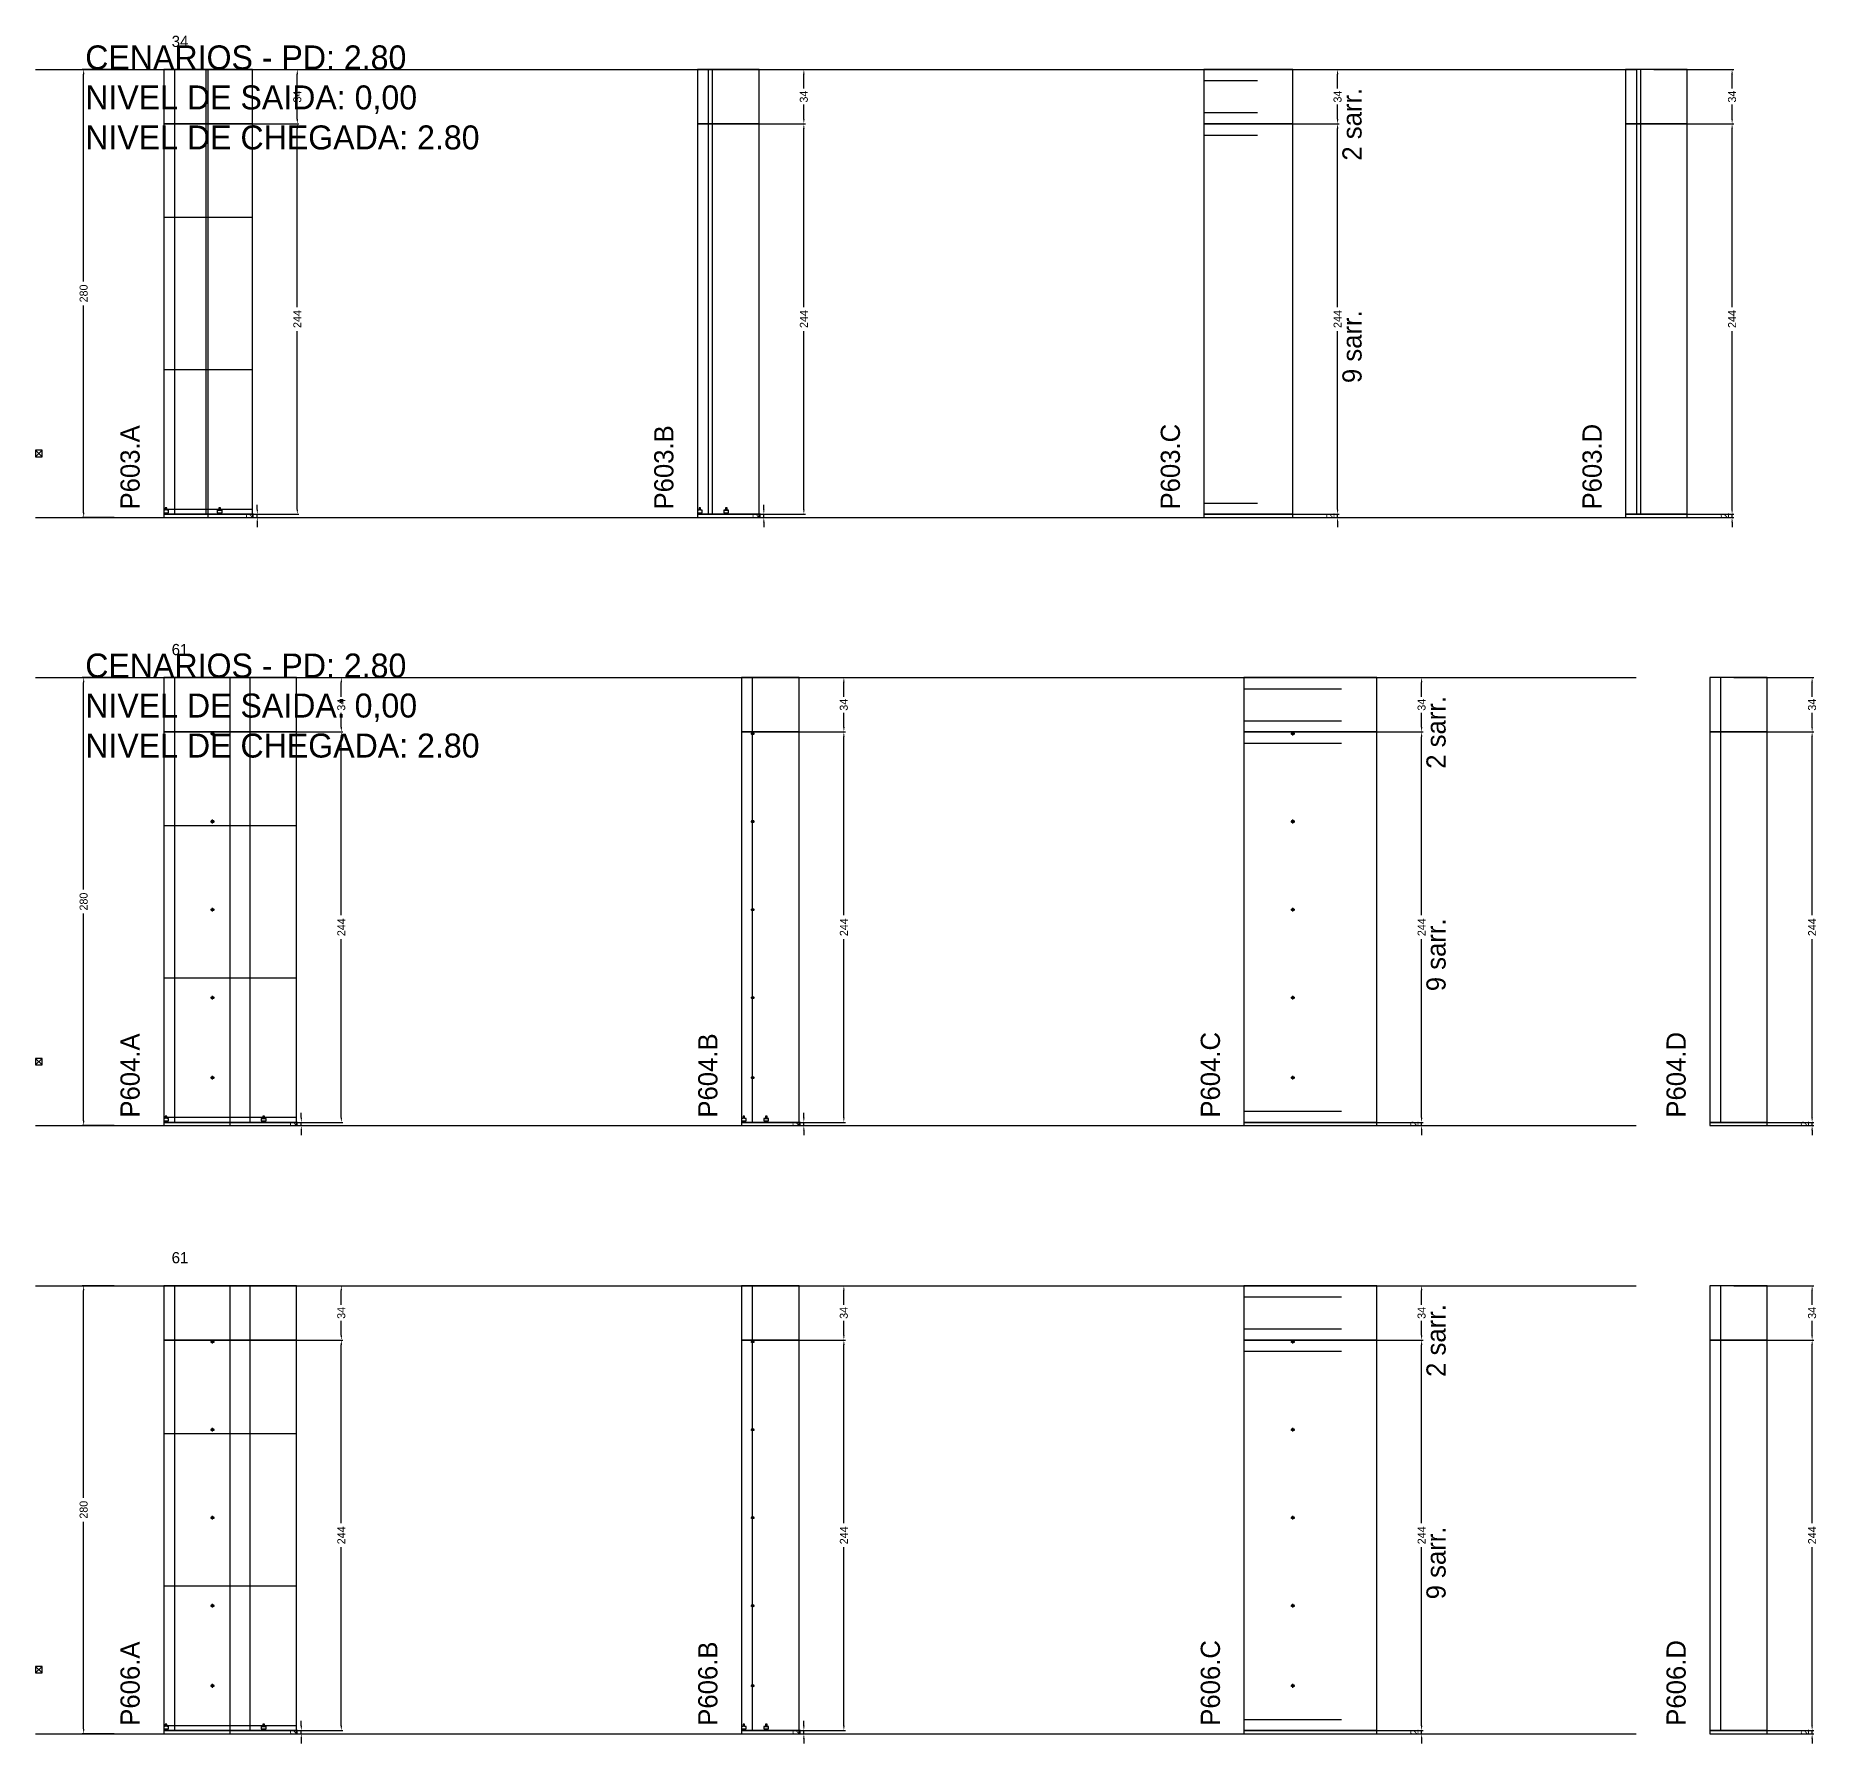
# Model space of a CAD drawing. Header units: centimetres. Extents: x -10500 to 4147, y -7606 to 295.
# Drawn here: x -7000 to -5887, y -7606 to -6539 of the extents above; entities that cross this region are included whole.
import ezdxf

# ---------------------------------------------------------------- set-up
doc = ezdxf.new("R2010")
doc.units = ezdxf.units.CM
doc.linetypes.add('DASHED', pattern=[2, -2])
for name, color, linetype in [('COTA', 241, 'Continuous'), ('COTAS FURACAO', 16, 'Continuous'), ('Madeira', 30, 'Continuous'), ('NOMENCLATURA', 7, 'Continuous'), ('Nível', 160, 'Continuous'), ('Painéis', 200, 'Continuous'), ('Perfil Metálico', 150, 'Continuous'), ('SARR_2.2x7', 40, 'Continuous'), ('SARRAFO DE PRESSAO', 200, 'Continuous'), ('texto', 7, 'Continuous')]:
    doc.layers.add(name, color=color, linetype=linetype)
doc.dimstyles.new('PAINEL-NOVA', dxfattribs={"dimtxt": 5, "dimasz": 3, "dimexe": 1, "dimexo": 1, "dimgap": 1, "dimtad": 1, "dimcen": 2.5, "dimazin": 3, "dimtfac": 1, "dimtmove": 0, "dimatfit": 3})

# ---------------------------------------------------------------- blocks, each defined once
blk = doc.blocks.new('_CLOSEDFILLED')
at = {"color": 0, "linetype": 'BYBLOCK'}
blk.add_solid([(-1, 0.16), (0, 0), (-1, -0.16)], dxfattribs=at)
blk = doc.blocks.new('*D443')
for p, q in [((-6951, -6560), (-6971, -6560)), ((-6970, -6692.5), (-6970, -6563)), ((-6970, -6837), (-6970, -6707.5)), ((-6951, -6840), (-6971, -6840))]:
    blk.add_line(p, q)
at = {"layer": 'Defpoints'}
for p in [(-6950, -6560), (-6970, -6840), (-6950, -6840)]:
    blk.add_point(p, dxfattribs=at)
at = {"layer": 'COTA', "xscale": 3, "yscale": 3}
for p, rotation in [((-6970, -6560), 90), ((-6970, -6840), 270)]:
    blk.add_blockref('_CLOSEDFILLED', p, dxfattribs=dict(at, rotation=rotation))
at = {"layer": 'COTA', "insert": (-6970, -6700), "char_height": 5, "attachment_point": 5, "rotation": 90}
blk.add_mtext('280', dxfattribs=at)
blk = doc.blocks.new('MULDURA')
at = {"layer": 'Paineis'}
for p, q in [((0, 0), (4, 4)), ((4, 0), (0, 4))]:
    blk.add_line(p, q, dxfattribs=at)
blk.add_lwpolyline([(0, 0), (4, 0), (4, 4), (0, 4)], close=True, dxfattribs=at)
blk = doc.blocks.new('*D445')
for p, q in [((-6885.5, -6594), (-6835.5, -6594)), ((-6836.5, -6708.5), (-6836.5, -6597)), ((-6836.5, -6835), (-6836.5, -6723.5)), ((-6885.5, -6838), (-6835.5, -6838))]:
    blk.add_line(p, q)
at = {"layer": 'Defpoints'}
for p in [(-6886.5, -6594), (-6886.5, -6838), (-6836.5, -6838)]:
    blk.add_point(p, dxfattribs=at)
at = {"layer": 'COTA', "xscale": 3, "yscale": 3}
for p, rotation in [((-6836.5, -6594), 90), ((-6836.5, -6838), 270)]:
    blk.add_blockref('_CLOSEDFILLED', p, dxfattribs=dict(at, rotation=rotation))
at = {"layer": 'COTA', "insert": (-6836.5, -6716), "char_height": 5, "attachment_point": 5, "rotation": 90}
blk.add_mtext('244', dxfattribs=at)
blk = doc.blocks.new('*D446')
for p, q in [((-6885.5, -6560), (-6835.5, -6560)), ((-6836.5, -6572), (-6836.5, -6563)), ((-6836.5, -6591), (-6836.5, -6582)), ((-6885.5, -6594), (-6835.5, -6594))]:
    blk.add_line(p, q)
at = {"layer": 'Defpoints'}
for p in [(-6886.5, -6560), (-6886.5, -6594), (-6836.5, -6594)]:
    blk.add_point(p, dxfattribs=at)
at = {"layer": 'COTA', "xscale": 3, "yscale": 3}
for p, rotation in [((-6836.5, -6560), 90), ((-6836.5, -6594), 270)]:
    blk.add_blockref('_CLOSEDFILLED', p, dxfattribs=dict(at, rotation=rotation))
at = {"layer": 'COTA', "insert": (-6836.5, -6577), "char_height": 5, "attachment_point": 5, "rotation": 90}
blk.add_mtext('34', dxfattribs=at)
blk = doc.blocks.new('SLIPTEE')
at = {"layer": 'Paineis'}
blk.add_lwpolyline([(0, 0), (3, 0), (3, 1.5), (2, 1.5), (2, 3), (1, 3), (1, 1.5), (0, 1.5)], close=True, dxfattribs=at)
blk = doc.blocks.new('SLIPTDD')
at = {"layer": 'Paineis'}
blk.add_line((0, 1.5), (3, 1.5), dxfattribs=at)
blk.add_lwpolyline([(0, 0), (3, 0), (3, 1.5), (2, 1.5), (2, 3), (1, 3), (1, 1.5), (0, 1.5)], close=True, dxfattribs=at)
blk = doc.blocks.new('*D448')
for p, q in [((-6569, -6594), (-6519, -6594)), ((-6520, -6708.5), (-6520, -6597)), ((-6520, -6835), (-6520, -6723.5)), ((-6569, -6838), (-6519, -6838))]:
    blk.add_line(p, q)
at = {"layer": 'Defpoints'}
for p in [(-6570, -6594), (-6570, -6838), (-6520, -6838)]:
    blk.add_point(p, dxfattribs=at)
at = {"layer": 'COTA', "xscale": 3, "yscale": 3}
for p, rotation in [((-6520, -6594), 90), ((-6520, -6838), 270)]:
    blk.add_blockref('_CLOSEDFILLED', p, dxfattribs=dict(at, rotation=rotation))
at = {"layer": 'COTA', "insert": (-6520, -6716), "char_height": 5, "attachment_point": 5, "rotation": 90}
blk.add_mtext('244', dxfattribs=at)
blk = doc.blocks.new('*D449')
for p, q in [((-6569, -6560), (-6519, -6560)), ((-6520, -6572), (-6520, -6563)), ((-6520, -6591), (-6520, -6582)), ((-6569, -6594), (-6519, -6594))]:
    blk.add_line(p, q)
at = {"layer": 'Defpoints'}
for p in [(-6570, -6560), (-6570, -6594), (-6520, -6594)]:
    blk.add_point(p, dxfattribs=at)
at = {"layer": 'COTA', "xscale": 3, "yscale": 3}
for p, rotation in [((-6520, -6560), 90), ((-6520, -6594), 270)]:
    blk.add_blockref('_CLOSEDFILLED', p, dxfattribs=dict(at, rotation=rotation))
at = {"layer": 'COTA', "insert": (-6520, -6577), "char_height": 5, "attachment_point": 5, "rotation": 90}
blk.add_mtext('34', dxfattribs=at)
blk = doc.blocks.new('*D451')
for p, q in [((-6235.5, -6594), (-6185.5, -6594)), ((-6186.5, -6708.5), (-6186.5, -6597)), ((-6186.5, -6835), (-6186.5, -6723.5)), ((-6235.5, -6838), (-6185.5, -6838))]:
    blk.add_line(p, q)
at = {"layer": 'Defpoints'}
for p in [(-6236.5, -6594), (-6236.5, -6838), (-6186.5, -6838)]:
    blk.add_point(p, dxfattribs=at)
at = {"layer": 'COTA', "xscale": 3, "yscale": 3}
for p, rotation in [((-6186.5, -6594), 90), ((-6186.5, -6838), 270)]:
    blk.add_blockref('_CLOSEDFILLED', p, dxfattribs=dict(at, rotation=rotation))
at = {"layer": 'COTA', "insert": (-6186.5, -6716), "char_height": 5, "attachment_point": 5, "rotation": 90}
blk.add_mtext('244', dxfattribs=at)
blk = doc.blocks.new('*D452')
for p, q in [((-6235.5, -6560), (-6185.5, -6560)), ((-6186.5, -6572), (-6186.5, -6563)), ((-6186.5, -6591), (-6186.5, -6582)), ((-6235.5, -6594), (-6185.5, -6594))]:
    blk.add_line(p, q)
at = {"layer": 'Defpoints'}
for p in [(-6236.5, -6560), (-6236.5, -6594), (-6186.5, -6594)]:
    blk.add_point(p, dxfattribs=at)
at = {"layer": 'COTA', "xscale": 3, "yscale": 3}
for p, rotation in [((-6186.5, -6560), 90), ((-6186.5, -6594), 270)]:
    blk.add_blockref('_CLOSEDFILLED', p, dxfattribs=dict(at, rotation=rotation))
at = {"layer": 'COTA', "insert": (-6186.5, -6577), "char_height": 5, "attachment_point": 5, "rotation": 90}
blk.add_mtext('34', dxfattribs=at)
blk = doc.blocks.new('*D454')
for p, q in [((-5989, -6594), (-5939, -6594)), ((-5940, -6708.5), (-5940, -6597)), ((-5940, -6835), (-5940, -6723.5)), ((-5989, -6838), (-5939, -6838))]:
    blk.add_line(p, q)
at = {"layer": 'Defpoints'}
for p in [(-5990, -6594), (-5990, -6838), (-5940, -6838)]:
    blk.add_point(p, dxfattribs=at)
at = {"layer": 'COTA', "xscale": 3, "yscale": 3}
for p, rotation in [((-5940, -6594), 90), ((-5940, -6838), 270)]:
    blk.add_blockref('_CLOSEDFILLED', p, dxfattribs=dict(at, rotation=rotation))
at = {"layer": 'COTA', "insert": (-5940, -6716), "char_height": 5, "attachment_point": 5, "rotation": 90}
blk.add_mtext('244', dxfattribs=at)
blk = doc.blocks.new('*D455')
for p, q in [((-5989, -6560), (-5939, -6560)), ((-5940, -6572), (-5940, -6563)), ((-5940, -6591), (-5940, -6582)), ((-5989, -6594), (-5939, -6594))]:
    blk.add_line(p, q)
at = {"layer": 'Defpoints'}
for p in [(-5990, -6560), (-5990, -6594), (-5940, -6594)]:
    blk.add_point(p, dxfattribs=at)
at = {"layer": 'COTA', "xscale": 3, "yscale": 3}
for p, rotation in [((-5940, -6560), 90), ((-5940, -6594), 270)]:
    blk.add_blockref('_CLOSEDFILLED', p, dxfattribs=dict(at, rotation=rotation))
at = {"layer": 'COTA', "insert": (-5940, -6577), "char_height": 5, "attachment_point": 5, "rotation": 90}
blk.add_mtext('34', dxfattribs=at)
blk = doc.blocks.new('*D469')
for p, q in [((-6951, -6940), (-6971, -6940)), ((-6970, -7072.5), (-6970, -6943)), ((-6970, -7217), (-6970, -7087.5)), ((-6951, -7220), (-6971, -7220))]:
    blk.add_line(p, q)
at = {"layer": 'Defpoints'}
for p in [(-6950, -6940), (-6970, -7220), (-6950, -7220)]:
    blk.add_point(p, dxfattribs=at)
at = {"layer": 'COTA', "xscale": 3, "yscale": 3}
for p, rotation in [((-6970, -6940), 90), ((-6970, -7220), 270)]:
    blk.add_blockref('_CLOSEDFILLED', p, dxfattribs=dict(at, rotation=rotation))
at = {"layer": 'COTA', "insert": (-6970, -7080), "char_height": 5, "attachment_point": 5, "rotation": 90}
blk.add_mtext('280', dxfattribs=at)
blk = doc.blocks.new('*D471')
for p, q in [((-6858, -6974), (-6808, -6974)), ((-6809, -7088.5), (-6809, -6977)), ((-6809, -7215), (-6809, -7103.5)), ((-6858, -7218), (-6808, -7218))]:
    blk.add_line(p, q)
at = {"layer": 'Defpoints'}
for p in [(-6859, -6974), (-6859, -7218), (-6809, -7218)]:
    blk.add_point(p, dxfattribs=at)
at = {"layer": 'COTA', "xscale": 3, "yscale": 3}
for p, rotation in [((-6809, -6974), 90), ((-6809, -7218), 270)]:
    blk.add_blockref('_CLOSEDFILLED', p, dxfattribs=dict(at, rotation=rotation))
at = {"layer": 'COTA', "insert": (-6809, -7096), "char_height": 5, "attachment_point": 5, "rotation": 90}
blk.add_mtext('244', dxfattribs=at)
blk = doc.blocks.new('*D472')
for p, q in [((-6858, -6940), (-6808, -6940)), ((-6809, -6952), (-6809, -6943)), ((-6809, -6971), (-6809, -6962)), ((-6858, -6974), (-6808, -6974))]:
    blk.add_line(p, q)
at = {"layer": 'Defpoints'}
for p in [(-6859, -6940), (-6859, -6974), (-6809, -6974)]:
    blk.add_point(p, dxfattribs=at)
at = {"layer": 'COTA', "xscale": 3, "yscale": 3}
for p, rotation in [((-6809, -6940), 90), ((-6809, -6974), 270)]:
    blk.add_blockref('_CLOSEDFILLED', p, dxfattribs=dict(at, rotation=rotation))
at = {"layer": 'COTA', "insert": (-6809, -6957), "char_height": 5, "attachment_point": 5, "rotation": 90}
blk.add_mtext('34', dxfattribs=at)
blk = doc.blocks.new('furacao')
at = {"layer": 'COTAS FURACAO'}
for p, q in [((-1.2, 0), (1.2, 0)), ((0, -1.2), (0, 1.2))]:
    blk.add_line(p, q, dxfattribs=at)
blk.add_circle((0, 0), 0.8, dxfattribs=at)
blk = doc.blocks.new('*D474')
for p, q in [((-6544, -6974), (-6494, -6974)), ((-6495, -7088.5), (-6495, -6977)), ((-6495, -7215), (-6495, -7103.5)), ((-6544, -7218), (-6494, -7218))]:
    blk.add_line(p, q)
at = {"layer": 'Defpoints'}
for p in [(-6545, -6974), (-6545, -7218), (-6495, -7218)]:
    blk.add_point(p, dxfattribs=at)
at = {"layer": 'COTA', "xscale": 3, "yscale": 3}
for p, rotation in [((-6495, -6974), 90), ((-6495, -7218), 270)]:
    blk.add_blockref('_CLOSEDFILLED', p, dxfattribs=dict(at, rotation=rotation))
at = {"layer": 'COTA', "insert": (-6495, -7096), "char_height": 5, "attachment_point": 5, "rotation": 90}
blk.add_mtext('244', dxfattribs=at)
blk = doc.blocks.new('*D475')
for p, q in [((-6544, -6940), (-6494, -6940)), ((-6495, -6952), (-6495, -6943)), ((-6495, -6971), (-6495, -6962)), ((-6544, -6974), (-6494, -6974))]:
    blk.add_line(p, q)
at = {"layer": 'Defpoints'}
for p in [(-6545, -6940), (-6545, -6974), (-6495, -6974)]:
    blk.add_point(p, dxfattribs=at)
at = {"layer": 'COTA', "xscale": 3, "yscale": 3}
for p, rotation in [((-6495, -6940), 90), ((-6495, -6974), 270)]:
    blk.add_blockref('_CLOSEDFILLED', p, dxfattribs=dict(at, rotation=rotation))
at = {"layer": 'COTA', "insert": (-6495, -6957), "char_height": 5, "attachment_point": 5, "rotation": 90}
blk.add_mtext('34', dxfattribs=at)
blk = doc.blocks.new('*D477')
for p, q in [((-6183, -6974), (-6133, -6974)), ((-6134, -7088.5), (-6134, -6977)), ((-6134, -7215), (-6134, -7103.5)), ((-6183, -7218), (-6133, -7218))]:
    blk.add_line(p, q)
at = {"layer": 'Defpoints'}
for p in [(-6184, -6974), (-6184, -7218), (-6134, -7218)]:
    blk.add_point(p, dxfattribs=at)
at = {"layer": 'COTA', "xscale": 3, "yscale": 3}
for p, rotation in [((-6134, -6974), 90), ((-6134, -7218), 270)]:
    blk.add_blockref('_CLOSEDFILLED', p, dxfattribs=dict(at, rotation=rotation))
at = {"layer": 'COTA', "insert": (-6134, -7096), "char_height": 5, "attachment_point": 5, "rotation": 90}
blk.add_mtext('244', dxfattribs=at)
blk = doc.blocks.new('*D478')
for p, q in [((-6183, -6940), (-6133, -6940)), ((-6134, -6952), (-6134, -6943)), ((-6134, -6971), (-6134, -6962)), ((-6183, -6974), (-6133, -6974))]:
    blk.add_line(p, q)
at = {"layer": 'Defpoints'}
for p in [(-6184, -6940), (-6184, -6974), (-6134, -6974)]:
    blk.add_point(p, dxfattribs=at)
at = {"layer": 'COTA', "xscale": 3, "yscale": 3}
for p, rotation in [((-6134, -6940), 90), ((-6134, -6974), 270)]:
    blk.add_blockref('_CLOSEDFILLED', p, dxfattribs=dict(at, rotation=rotation))
at = {"layer": 'COTA', "insert": (-6134, -6957), "char_height": 5, "attachment_point": 5, "rotation": 90}
blk.add_mtext('34', dxfattribs=at)
blk = doc.blocks.new('*D480')
for p, q in [((-5939, -6974), (-5889, -6974)), ((-5890, -7088.5), (-5890, -6977)), ((-5890, -7215), (-5890, -7103.5)), ((-5939, -7218), (-5889, -7218))]:
    blk.add_line(p, q)
at = {"layer": 'Defpoints'}
for p in [(-5940, -6974), (-5940, -7218), (-5890, -7218)]:
    blk.add_point(p, dxfattribs=at)
at = {"layer": 'COTA', "xscale": 3, "yscale": 3}
for p, rotation in [((-5890, -6974), 90), ((-5890, -7218), 270)]:
    blk.add_blockref('_CLOSEDFILLED', p, dxfattribs=dict(at, rotation=rotation))
at = {"layer": 'COTA', "insert": (-5890, -7096), "char_height": 5, "attachment_point": 5, "rotation": 90}
blk.add_mtext('244', dxfattribs=at)
blk = doc.blocks.new('*D481')
for p, q in [((-5939, -6940), (-5889, -6940)), ((-5890, -6952), (-5890, -6943)), ((-5890, -6971), (-5890, -6962)), ((-5939, -6974), (-5889, -6974))]:
    blk.add_line(p, q)
at = {"layer": 'Defpoints'}
for p in [(-5940, -6940), (-5940, -6974), (-5890, -6974)]:
    blk.add_point(p, dxfattribs=at)
at = {"layer": 'COTA', "xscale": 3, "yscale": 3}
for p, rotation in [((-5890, -6940), 90), ((-5890, -6974), 270)]:
    blk.add_blockref('_CLOSEDFILLED', p, dxfattribs=dict(at, rotation=rotation))
at = {"layer": 'COTA', "insert": (-5890, -6957), "char_height": 5, "attachment_point": 5, "rotation": 90}
blk.add_mtext('34', dxfattribs=at)
blk = doc.blocks.new('*D495')
for p, q in [((-6951, -7320), (-6971, -7320)), ((-6970, -7452.5), (-6970, -7323)), ((-6970, -7597), (-6970, -7467.5)), ((-6951, -7600), (-6971, -7600))]:
    blk.add_line(p, q)
at = {"layer": 'Defpoints'}
for p in [(-6950, -7320), (-6970, -7600), (-6950, -7600)]:
    blk.add_point(p, dxfattribs=at)
at = {"layer": 'COTA', "xscale": 3, "yscale": 3}
for p, rotation in [((-6970, -7320), 90), ((-6970, -7600), 270)]:
    blk.add_blockref('_CLOSEDFILLED', p, dxfattribs=dict(at, rotation=rotation))
at = {"layer": 'COTA', "insert": (-6970, -7460), "char_height": 5, "attachment_point": 5, "rotation": 90}
blk.add_mtext('280', dxfattribs=at)
blk = doc.blocks.new('*D497')
for p, q in [((-6858, -7354), (-6808, -7354)), ((-6809, -7468.5), (-6809, -7357)), ((-6809, -7595), (-6809, -7483.5)), ((-6858, -7598), (-6808, -7598))]:
    blk.add_line(p, q)
at = {"layer": 'Defpoints'}
for p in [(-6859, -7354), (-6859, -7598), (-6809, -7598)]:
    blk.add_point(p, dxfattribs=at)
at = {"layer": 'COTA', "xscale": 3, "yscale": 3}
for p, rotation in [((-6809, -7354), 90), ((-6809, -7598), 270)]:
    blk.add_blockref('_CLOSEDFILLED', p, dxfattribs=dict(at, rotation=rotation))
at = {"layer": 'COTA', "insert": (-6809, -7476), "char_height": 5, "attachment_point": 5, "rotation": 90}
blk.add_mtext('244', dxfattribs=at)
blk = doc.blocks.new('*D498')
for p, q in [((-6858, -7320), (-6808, -7320)), ((-6809, -7332), (-6809, -7323)), ((-6809, -7351), (-6809, -7342)), ((-6858, -7354), (-6808, -7354))]:
    blk.add_line(p, q)
at = {"layer": 'Defpoints'}
for p in [(-6859, -7320), (-6859, -7354), (-6809, -7354)]:
    blk.add_point(p, dxfattribs=at)
at = {"layer": 'COTA', "xscale": 3, "yscale": 3}
for p, rotation in [((-6809, -7320), 90), ((-6809, -7354), 270)]:
    blk.add_blockref('_CLOSEDFILLED', p, dxfattribs=dict(at, rotation=rotation))
at = {"layer": 'COTA', "insert": (-6809, -7337), "char_height": 5, "attachment_point": 5, "rotation": 90}
blk.add_mtext('34', dxfattribs=at)
blk = doc.blocks.new('*D500')
for p, q in [((-6544, -7354), (-6494, -7354)), ((-6495, -7468.5), (-6495, -7357)), ((-6495, -7595), (-6495, -7483.5)), ((-6544, -7598), (-6494, -7598))]:
    blk.add_line(p, q)
at = {"layer": 'Defpoints'}
for p in [(-6545, -7354), (-6545, -7598), (-6495, -7598)]:
    blk.add_point(p, dxfattribs=at)
at = {"layer": 'COTA', "xscale": 3, "yscale": 3}
for p, rotation in [((-6495, -7354), 90), ((-6495, -7598), 270)]:
    blk.add_blockref('_CLOSEDFILLED', p, dxfattribs=dict(at, rotation=rotation))
at = {"layer": 'COTA', "insert": (-6495, -7476), "char_height": 5, "attachment_point": 5, "rotation": 90}
blk.add_mtext('244', dxfattribs=at)
blk = doc.blocks.new('*D501')
for p, q in [((-6544, -7320), (-6494, -7320)), ((-6495, -7332), (-6495, -7323)), ((-6495, -7351), (-6495, -7342)), ((-6544, -7354), (-6494, -7354))]:
    blk.add_line(p, q)
at = {"layer": 'Defpoints'}
for p in [(-6545, -7320), (-6545, -7354), (-6495, -7354)]:
    blk.add_point(p, dxfattribs=at)
at = {"layer": 'COTA', "xscale": 3, "yscale": 3}
for p, rotation in [((-6495, -7320), 90), ((-6495, -7354), 270)]:
    blk.add_blockref('_CLOSEDFILLED', p, dxfattribs=dict(at, rotation=rotation))
at = {"layer": 'COTA', "insert": (-6495, -7337), "char_height": 5, "attachment_point": 5, "rotation": 90}
blk.add_mtext('34', dxfattribs=at)
blk = doc.blocks.new('*D503')
for p, q in [((-6183, -7354), (-6133, -7354)), ((-6134, -7468.5), (-6134, -7357)), ((-6134, -7595), (-6134, -7483.5)), ((-6183, -7598), (-6133, -7598))]:
    blk.add_line(p, q)
at = {"layer": 'Defpoints'}
for p in [(-6184, -7354), (-6184, -7598), (-6134, -7598)]:
    blk.add_point(p, dxfattribs=at)
at = {"layer": 'COTA', "xscale": 3, "yscale": 3}
for p, rotation in [((-6134, -7354), 90), ((-6134, -7598), 270)]:
    blk.add_blockref('_CLOSEDFILLED', p, dxfattribs=dict(at, rotation=rotation))
at = {"layer": 'COTA', "insert": (-6134, -7476), "char_height": 5, "attachment_point": 5, "rotation": 90}
blk.add_mtext('244', dxfattribs=at)
blk = doc.blocks.new('*D504')
for p, q in [((-6183, -7320), (-6133, -7320)), ((-6134, -7332), (-6134, -7323)), ((-6134, -7351), (-6134, -7342)), ((-6183, -7354), (-6133, -7354))]:
    blk.add_line(p, q)
at = {"layer": 'Defpoints'}
for p in [(-6184, -7320), (-6184, -7354), (-6134, -7354)]:
    blk.add_point(p, dxfattribs=at)
at = {"layer": 'COTA', "xscale": 3, "yscale": 3}
for p, rotation in [((-6134, -7320), 90), ((-6134, -7354), 270)]:
    blk.add_blockref('_CLOSEDFILLED', p, dxfattribs=dict(at, rotation=rotation))
at = {"layer": 'COTA', "insert": (-6134, -7337), "char_height": 5, "attachment_point": 5, "rotation": 90}
blk.add_mtext('34', dxfattribs=at)
blk = doc.blocks.new('*D506')
for p, q in [((-5939, -7354), (-5889, -7354)), ((-5890, -7468.5), (-5890, -7357)), ((-5890, -7595), (-5890, -7483.5)), ((-5939, -7598), (-5889, -7598))]:
    blk.add_line(p, q)
at = {"layer": 'Defpoints'}
for p in [(-5940, -7354), (-5940, -7598), (-5890, -7598)]:
    blk.add_point(p, dxfattribs=at)
at = {"layer": 'COTA', "xscale": 3, "yscale": 3}
for p, rotation in [((-5890, -7354), 90), ((-5890, -7598), 270)]:
    blk.add_blockref('_CLOSEDFILLED', p, dxfattribs=dict(at, rotation=rotation))
at = {"layer": 'COTA', "insert": (-5890, -7476), "char_height": 5, "attachment_point": 5, "rotation": 90}
blk.add_mtext('244', dxfattribs=at)
blk = doc.blocks.new('*D507')
for p, q in [((-5939, -7320), (-5889, -7320)), ((-5890, -7332), (-5890, -7323)), ((-5890, -7351), (-5890, -7342)), ((-5939, -7354), (-5889, -7354))]:
    blk.add_line(p, q)
at = {"layer": 'Defpoints'}
for p in [(-5940, -7320), (-5940, -7354), (-5890, -7354)]:
    blk.add_point(p, dxfattribs=at)
at = {"layer": 'COTA', "xscale": 3, "yscale": 3}
for p, rotation in [((-5890, -7320), 90), ((-5890, -7354), 270)]:
    blk.add_blockref('_CLOSEDFILLED', p, dxfattribs=dict(at, rotation=rotation))
at = {"layer": 'COTA', "insert": (-5890, -7337), "char_height": 5, "attachment_point": 5, "rotation": 90}
blk.add_mtext('34', dxfattribs=at)

msp = doc.modelspace()

# ---------------------------------------------------------------- linework, layer by layer
at = {"layer": 'Madeira'}
for points in [[(-6920, -6652.4), (-6864.5, -6652.4)], [(-6920, -6747.6), (-6864.5, -6747.6)], [(-6920, -7032.4), (-6837, -7032.4)], [(-6920, -7127.6), (-6837, -7127.6)], [(-6920, -7412.4), (-6837, -7412.4)], [(-6920, -7507.6), (-6837, -7507.6)]]:
    msp.add_lwpolyline(points, dxfattribs=at)
at = {"layer": 'Nível', "linetype": 'DASHED'}
for points in [[(-7000, -6560), (-6000, -6560)], [(-7000, -6840), (-6000, -6840)], [(-7000, -6940), (-6000, -6940)], [(-7000, -7220), (-6000, -7220)], [(-7000, -7320), (-6000, -7320)], [(-7000, -7600), (-6000, -7600)]]:
    msp.add_lwpolyline(points, dxfattribs=at)
at = {"layer": 'Painéis'}
for points in [[(-6920, -6594), (-6864.5, -6594), (-6864.5, -6560), (-6920, -6560)], [(-6920, -6840), (-6864.5, -6840), (-6864.5, -6560), (-6920, -6560)], [(-6586.5, -6594), (-6548, -6594), (-6548, -6560), (-6586.5, -6560)], [(-6270, -6594), (-6214.5, -6594), (-6214.5, -6560), (-6270, -6560)], [(-6006.5, -6594), (-5968, -6594), (-5968, -6560), (-6006.5, -6560)], [(-6920, -6838), (-6864.5, -6838), (-6864.5, -6594), (-6920, -6594)], [(-6586.5, -6838), (-6548, -6838), (-6548, -6594), (-6586.5, -6594)], [(-6270, -6838), (-6214.5, -6838), (-6214.5, -6594), (-6270, -6594)], [(-6006.5, -6838), (-5968, -6838), (-5968, -6594), (-6006.5, -6594)], [(-6920, -6840), (-6864.5, -6840), (-6864.5, -6838), (-6920, -6838)], [(-6586.5, -6840), (-6548, -6840), (-6548, -6838), (-6586.5, -6838)], [(-6270, -6840), (-6214.5, -6840), (-6214.5, -6838), (-6270, -6838)], [(-6006.5, -6840), (-5968, -6840), (-5968, -6838), (-6006.5, -6838)], [(-6920, -6974), (-6837, -6974), (-6837, -6940), (-6920, -6940)], [(-6920, -7220), (-6837, -7220), (-6837, -6940), (-6920, -6940)], [(-6559, -6974), (-6523, -6974), (-6523, -6940), (-6559, -6940)], [(-6245, -6974), (-6162, -6974), (-6162, -6940), (-6245, -6940)], [(-5954, -6974), (-5918, -6974), (-5918, -6940), (-5954, -6940)], [(-6920, -7218), (-6837, -7218), (-6837, -6974), (-6920, -6974)], [(-6559, -7218), (-6523, -7218), (-6523, -6974), (-6559, -6974)], [(-6245, -7218), (-6162, -7218), (-6162, -6974), (-6245, -6974)], [(-5954, -7218), (-5918, -7218), (-5918, -6974), (-5954, -6974)], [(-6920, -7220), (-6837, -7220), (-6837, -7218), (-6920, -7218)], [(-6559, -7220), (-6523, -7220), (-6523, -7218), (-6559, -7218)], [(-6245, -7220), (-6162, -7220), (-6162, -7218), (-6245, -7218)], [(-5954, -7220), (-5918, -7220), (-5918, -7218), (-5954, -7218)], [(-6920, -7354), (-6837, -7354), (-6837, -7320), (-6920, -7320)], [(-6920, -7600), (-6837, -7600), (-6837, -7320), (-6920, -7320)], [(-6559, -7354), (-6523, -7354), (-6523, -7320), (-6559, -7320)], [(-6245, -7354), (-6162, -7354), (-6162, -7320), (-6245, -7320)], [(-5954, -7354), (-5918, -7354), (-5918, -7320), (-5954, -7320)], [(-6920, -7598), (-6837, -7598), (-6837, -7354), (-6920, -7354)], [(-6559, -7598), (-6523, -7598), (-6523, -7354), (-6559, -7354)], [(-6245, -7598), (-6162, -7598), (-6162, -7354), (-6245, -7354)], [(-5954, -7598), (-5918, -7598), (-5918, -7354), (-5954, -7354)], [(-6920, -7600), (-6837, -7600), (-6837, -7598), (-6920, -7598)], [(-6559, -7600), (-6523, -7600), (-6523, -7598), (-6559, -7598)], [(-6245, -7600), (-6162, -7600), (-6162, -7598), (-6245, -7598)], [(-5954, -7600), (-5918, -7600), (-5918, -7598), (-5954, -7598)]]:
    msp.add_lwpolyline(points, close=True, dxfattribs=at)
at = {"layer": 'Perfil Metálico'}
for p, q in [((-6892.25, -6840), (-6892.25, -6560)), ((-6878.5, -7220), (-6878.5, -6940)), ((-6878.5, -7600), (-6878.5, -7320))]:
    msp.add_line(p, q, dxfattribs=at)
at = {"layer": 'SARR_2.2x7'}
for points in [[(-6913, -6594), (-6913, -6560)], [(-6893.5, -6594), (-6893.5, -6560)], [(-6579.5, -6594), (-6579.5, -6560)], [(-6577, -6594), (-6577, -6560)], [(-6270, -6567), (-6236.5, -6567)], [(-5999.5, -6594), (-5999.5, -6560)], [(-5997, -6594), (-5997, -6560)], [(-6270, -6587), (-6236.5, -6587)], [(-6270, -6601), (-6236.5, -6601)], [(-6270, -6831), (-6236.5, -6831)], [(-6913, -6974), (-6913, -6940)], [(-6866, -6974), (-6866, -6940)], [(-6552, -6974), (-6552, -6940)], [(-6552, -6974), (-6552, -6940)], [(-5947, -6974), (-5947, -6940)], [(-5947, -6974), (-5947, -6940)], [(-6245, -6947), (-6184, -6947)], [(-6245, -6967), (-6184, -6967)], [(-6245, -6981), (-6184, -6981)], [(-6245, -7211), (-6184, -7211)], [(-6913, -7354), (-6913, -7320)], [(-6866, -7354), (-6866, -7320)], [(-6552, -7354), (-6552, -7320)], [(-6552, -7354), (-6552, -7320)], [(-5947, -7354), (-5947, -7320)], [(-5947, -7354), (-5947, -7320)], [(-6245, -7327), (-6184, -7327)], [(-6245, -7347), (-6184, -7347)], [(-6245, -7361), (-6184, -7361)], [(-6245, -7591), (-6184, -7591)]]:
    msp.add_lwpolyline(points, dxfattribs=at)
at = {"layer": 'SARR_2.2x7', "linetype": 'DASHED'}
for points in [[(-6913, -6838), (-6913, -6594)], [(-6893.5, -6838), (-6893.5, -6594)], [(-6579.5, -6838), (-6579.5, -6594)], [(-6577, -6838), (-6577, -6594)], [(-5999.5, -6838), (-5999.5, -6594)], [(-5997, -6838), (-5997, -6594)], [(-6913, -7218), (-6913, -6974)], [(-6866, -7218), (-6866, -6974)], [(-6552, -7218), (-6552, -6974)], [(-6552, -7218), (-6552, -6974)], [(-5947, -7218), (-5947, -6974)], [(-5947, -7218), (-5947, -6974)], [(-6913, -7598), (-6913, -7354)], [(-6866, -7598), (-6866, -7354)], [(-6552, -7598), (-6552, -7354)], [(-6552, -7598), (-6552, -7354)], [(-5947, -7598), (-5947, -7354)], [(-5947, -7598), (-5947, -7354)]]:
    msp.add_lwpolyline(points, dxfattribs=at)
at = {"layer": 'SARRAFO DE PRESSAO'}
for points in [[(-6920, -6840), (-6864.5, -6840), (-6864.5, -6835), (-6920, -6835)], [(-6920, -7220), (-6837, -7220), (-6837, -7215), (-6920, -7215)], [(-6920, -7600), (-6837, -7600), (-6837, -7595), (-6920, -7595)]]:
    msp.add_lwpolyline(points, close=True, dxfattribs=at)

# ---------------------------------------------------------------- block references
at = {"layer": 'COTA'}
for name, p in [('MULDURA', (-7000, -6802)), ('SLIPTEE', (-6920, -6837)), ('SLIPTDD', (-6886.5, -6837)), ('SLIPTEE', (-6586.5, -6837)), ('SLIPTDD', (-6570, -6837)), ('furacao', (-6889.5, -6975)), ('furacao', (-6552, -6975)), ('furacao', (-6214.5, -6975)), ('furacao', (-6889.5, -7030)), ('furacao', (-6552, -7030)), ('furacao', (-6214.5, -7030)), ('furacao', (-6889.5, -7085)), ('furacao', (-6552, -7085)), ('furacao', (-6214.5, -7085)), ('furacao', (-6889.5, -7140)), ('furacao', (-6552, -7140)), ('furacao', (-6214.5, -7140)), ('MULDURA', (-7000, -7182)), ('furacao', (-6889.5, -7190)), ('furacao', (-6552, -7190)), ('furacao', (-6214.5, -7190)), ('SLIPTEE', (-6920, -7217)), ('SLIPTDD', (-6859, -7217)), ('SLIPTEE', (-6559, -7217)), ('SLIPTDD', (-6545, -7217)), ('furacao', (-6889.5, -7355)), ('furacao', (-6552, -7355)), ('furacao', (-6214.5, -7355)), ('furacao', (-6889.5, -7410)), ('furacao', (-6552, -7410)), ('furacao', (-6214.5, -7410)), ('furacao', (-6889.5, -7465)), ('furacao', (-6552, -7465)), ('furacao', (-6214.5, -7465)), ('furacao', (-6889.5, -7520)), ('furacao', (-6552, -7520)), ('furacao', (-6214.5, -7520)), ('MULDURA', (-7000, -7562)), ('furacao', (-6889.5, -7570)), ('furacao', (-6552, -7570)), ('furacao', (-6214.5, -7570)), ('SLIPTEE', (-6920, -7597)), ('SLIPTDD', (-6859, -7597)), ('SLIPTEE', (-6559, -7597)), ('SLIPTDD', (-6545, -7597))]:
    msp.add_blockref(name, p, dxfattribs=at)

# ---------------------------------------------------------------- texts
at = {"layer": 'NOMENCLATURA'}
for s, p in [('CENARIOS - PD: 2.80', (-6969, -6560)), ('NIVEL DE SAIDA: 0,00', (-6969, -6585)), ('NIVEL DE CHEGADA: 2.80', (-6969, -6610)), ('CENARIOS - PD: 2.80', (-6969, -6940)), ('NIVEL DE SAIDA: 0,00', (-6969, -6965)), ('NIVEL DE CHEGADA: 2.80', (-6969, -6990))]:
    msp.add_text(s, height=15, dxfattribs=at).set_placement(p)
for s, p in [('2 sarr.', (-6171.5, -6617)), ('9 sarr.', (-6171.5, -6756)), ('P603.A', (-6935, -6835)), ('P603.B', (-6601.5, -6835)), ('P603.C', (-6285, -6835)), ('P603.D', (-6021.5, -6835)), ('2 sarr.', (-6119, -6997)), ('9 sarr.', (-6119, -7136)), ('P604.A', (-6935, -7215)), ('P604.B', (-6574, -7215)), ('P604.C', (-6260, -7215)), ('P604.D', (-5969, -7215)), ('2 sarr.', (-6119, -7377)), ('9 sarr.', (-6119, -7516)), ('P606.A', (-6935, -7595)), ('P606.B', (-6574, -7595)), ('P606.C', (-6260, -7595)), ('P606.D', (-5969, -7595))]:
    msp.add_text(s, height=12, rotation=90, dxfattribs=at).set_placement(p)
at = {"layer": 'texto'}
for s, p in [('34', (-6915, -6546)), ('61', (-6915, -6926)), ('61', (-6915, -7306))]:
    msp.add_text(s, height=7, dxfattribs=at).set_placement(p)

# ---------------------------------------------------------------- dimensions: what is measured, and where the dimension line sits
at = {"layer": 'COTA'}
for base, p1, p2, picture, middle in [((-6970, -6840), (-6950, -6840), (-6950, -6560), '*D443', (-6970, -6700)), ((-6836.5, -6594), (-6886.5, -6594), (-6886.5, -6560), '*D446', (-6836.5, -6577)), ((-6520, -6594), (-6570, -6594), (-6570, -6560), '*D449', (-6520, -6577)), ((-6186.5, -6594), (-6236.5, -6594), (-6236.5, -6560), '*D452', (-6186.5, -6577)), ((-5940, -6594), (-5990, -6594), (-5990, -6560), '*D455', (-5940, -6577)), ((-6836.5, -6838), (-6886.5, -6838), (-6886.5, -6594), '*D445', (-6836.5, -6716)), ((-6520, -6838), (-6570, -6838), (-6570, -6594), '*D448', (-6520, -6716)), ((-6186.5, -6838), (-6236.5, -6838), (-6236.5, -6594), '*D451', (-6186.5, -6716)), ((-5940, -6838), (-5990, -6838), (-5990, -6594), '*D454', (-5940, -6716)), ((-6970, -7220), (-6950, -7220), (-6950, -6940), '*D469', (-6970, -7080)), ((-6809, -6974), (-6859, -6974), (-6859, -6940), '*D472', (-6809, -6957)), ((-6495, -6974), (-6545, -6974), (-6545, -6940), '*D475', (-6495, -6957)), ((-6134, -6974), (-6184, -6974), (-6184, -6940), '*D478', (-6134, -6957)), ((-5890, -6974), (-5940, -6974), (-5940, -6940), '*D481', (-5890, -6957)), ((-6809, -7218), (-6859, -7218), (-6859, -6974), '*D471', (-6809, -7096)), ((-6495, -7218), (-6545, -7218), (-6545, -6974), '*D474', (-6495, -7096)), ((-6134, -7218), (-6184, -7218), (-6184, -6974), '*D477', (-6134, -7096)), ((-5890, -7218), (-5940, -7218), (-5940, -6974), '*D480', (-5890, -7096)), ((-6970, -7600), (-6950, -7600), (-6950, -7320), '*D495', (-6970, -7460)), ((-6809, -7354), (-6859, -7354), (-6859, -7320), '*D498', (-6809, -7337)), ((-6495, -7354), (-6545, -7354), (-6545, -7320), '*D501', (-6495, -7337)), ((-6134, -7354), (-6184, -7354), (-6184, -7320), '*D504', (-6134, -7337)), ((-5890, -7354), (-5940, -7354), (-5940, -7320), '*D507', (-5890, -7337)), ((-6809, -7598), (-6859, -7598), (-6859, -7354), '*D497', (-6809, -7476)), ((-6495, -7598), (-6545, -7598), (-6545, -7354), '*D500', (-6495, -7476)), ((-6134, -7598), (-6184, -7598), (-6184, -7354), '*D503', (-6134, -7476)), ((-5890, -7598), (-5940, -7598), (-5940, -7354), '*D506', (-5890, -7476))]:
    dim = msp.add_linear_dim(base=base, p1=p1, p2=p2, angle=90, dimstyle='PAINEL-NOVA', dxfattribs=at)
    dim.commit()
    dim.dimension.update_dxf_attribs({"geometry": picture, "text_midpoint": middle})
for base, p1, p2 in [((-6861.5, -6840), (-6886.5, -6840), (-6886.5, -6838)), ((-6545, -6840), (-6570, -6840), (-6570, -6838)), ((-6186.5, -6840), (-6236.5, -6840), (-6236.5, -6838)), ((-5940, -6840), (-5990, -6840), (-5990, -6838)), ((-6834, -7220), (-6859, -7220), (-6859, -7218)), ((-6520, -7220), (-6545, -7220), (-6545, -7218)), ((-6134, -7220), (-6184, -7220), (-6184, -7218)), ((-5890, -7220), (-5940, -7220), (-5940, -7218)), ((-6834, -7600), (-6859, -7600), (-6859, -7598)), ((-6520, -7600), (-6545, -7600), (-6545, -7598)), ((-6134, -7600), (-6184, -7600), (-6184, -7598)), ((-5890, -7600), (-5940, -7600), (-5940, -7598))]:
    msp.add_linear_dim(base=base, p1=p1, p2=p2, angle=90, dimstyle='PAINEL-NOVA', dxfattribs=at).render()

doc.saveas('drawing.dxf')
